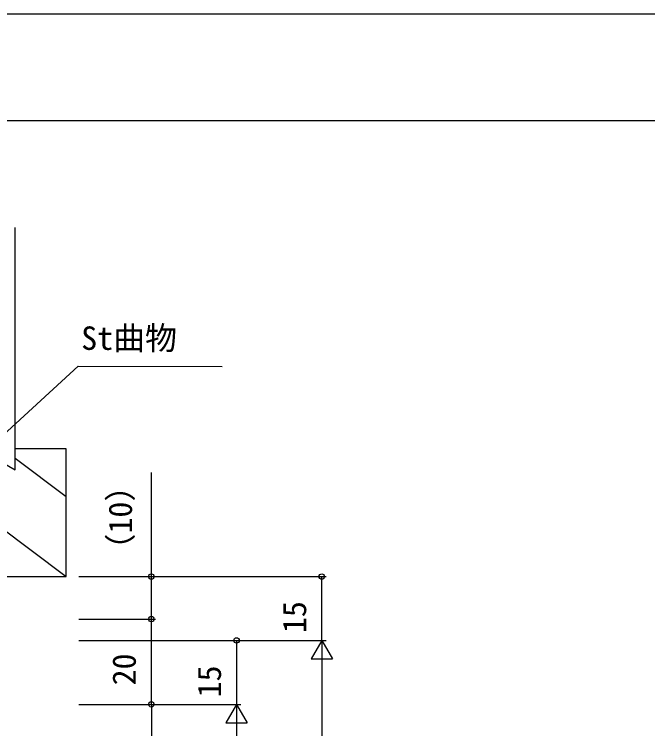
# Model space of a CAD drawing. Units: millimetres, scale not verified. Extents: x -437 to 438, y -554 to 551.
# Drawn here: x -148.1 to 0.6, y 348.7 to 516.3 of the extents above; entities that cross this region are included whole.
import ezdxf
from ezdxf.enums import TextEntityAlignment as Align

# ---------------------------------------------------------------- set-up
doc = ezdxf.new("R2010")
doc.units = ezdxf.units.MM
doc.header["$LTSCALE"] = 4
for name, color, linetype in [('0-6_YKK_D', 6, 'Continuous'), ('0-7_YKK_ZWAK', 7, 'Continuous'), ('0-8_YSS_K', 3, 'Continuous')]:
    doc.layers.add(name, color=color, linetype=linetype)
doc.styles.add('ＭＳ ゴシック', font='')
doc.styles.get('ＭＳ ゴシック').set_extended_font_data('MS Gothic')

msp = doc.modelspace()

# ---------------------------------------------------------------- linework, layer by layer
at = {"layer": '0-6_YKK_D'}
for p, q in [((-132.9, 384.383), (-74.9, 384.383)), ((-132.9, 384.383), (-114.9, 384.383)), ((-75.9, 369.383), (-75.9, 384.383)), ((-132.9, 374.385), (-114.9, 374.385)), ((-132.9, 374.385), (-114.9, 374.385)), ((-115.9, 354.385), (-115.9, 374.385)), ((-132.9, 369.383), (-94.9, 369.383)), ((-132.9, 369.383), (-74.9, 369.383)), ((-132.9, 369.383), (-74.9, 369.383)), ((-95.9, 369.383), (-95.9, 354.385)), ((-75.9, 369.383), (-78.4, 365.053)), ((-75.9, 369.383), (-73.4, 365.053)), ((-75.9, 369.383), (-75.9, 360.723)), ((-78.4, 365.053), (-73.4, 365.053)), ((-75.9, 364.383), (-75.9, -75.616)), ((-132.9, 354.385), (-94.9, 354.385)), ((-132.9, 354.385), (-94.9, 354.385)), ((-132.9, 354.385), (-114.9, 354.385)), ((-132.9, 354.385), (-114.9, 354.385)), ((-115.9, 354.385), (-115.9, 339.385)), ((-95.9, 354.385), (-98.4, 350.054)), ((-95.9, 354.385), (-93.4, 350.054)), ((-95.9, 354.385), (-95.9, 345.724)), ((-98.4, 350.054), (-93.4, 350.054)), ((-95.9, 349.385), (-95.9, -60.615))]:
    msp.add_line(p, q, dxfattribs=at)
for points in [[(-202.3, 370.183), (-200.422, 371.908), (-133.107, 433.713), (-99.254, 433.691)], [(-115.9, 374.385), (-115.9, 384.383), (-115.9, 408.788)]]:
    msp.add_lwpolyline(points, dxfattribs=at)
for centre in [(-115.9, 384.383), (-75.9, 384.383), (-115.9, 374.385), (-115.9, 374.385), (-95.9, 369.383), (-115.9, 354.385), (-115.9, 354.385)]:
    msp.add_circle(centre, 0.637, dxfattribs=at)
at = {"layer": '0-7_YKK_ZWAK'}
for p, q in [((438.2, 516.3), (-436.8, 516.3)), ((438.2, 491.3), (-436.8, 491.3))]:
    msp.add_line(p, q, dxfattribs=at)
at = {"layer": '0-8_YSS_K'}
for p, q in [((-147.9, 414.383), (-147.9, 466.3)), ((-175.9, 414.383), (-135.9, 384.383)), ((-135.9, 414.383), (-147.9, 414.383)), ((-135.9, 384.383), (-135.9, 414.383)), ((-147.9, 412.133), (-135.9, 403.133))]:
    msp.add_line(p, q, dxfattribs=at)
for points in [[(-156.495, 414.383), (-147.9, 409.42), (-147.9, 414.383)], [(-155.9, 388.883), (-155.9, 384.383), (-135.9, 384.383)]]:
    msp.add_lwpolyline(points, dxfattribs=at)

# ---------------------------------------------------------------- texts
at = {"layer": '0-6_YKK_D', "style": 'ＭＳ ゴシック'}
msp.add_text('St曲物', height=5.499, dxfattribs=at).set_placement((-132.362, 435.913), align=Align.BOTTOM_LEFT)
for s, p in [('（10）', (-118.795, 386.973)), ('15', (-77.9, 371.13)), ('20', (-117.9, 358.845)), ('15', (-97.9, 356.038))]:
    msp.add_text(s, height=5.499, rotation=90, dxfattribs=at).set_placement(p, align=Align.BOTTOM_LEFT)

doc.saveas('drawing.dxf')
